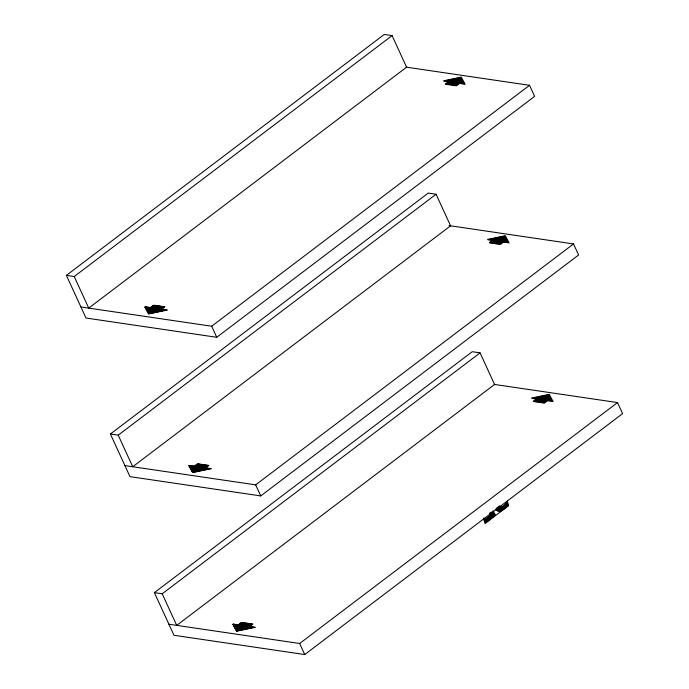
<?xml version="1.0" encoding="UTF-8"?>
<svg xmlns="http://www.w3.org/2000/svg" width="689" height="689" viewBox="0 0 689 689"><rect width="100%" height="100%" fill="white"/><g stroke="black" fill="none" stroke-linecap="round" stroke-linejoin="round"><path stroke-width="1.03" d="M66.402 275.376L384.264 34.45L392.084 35.604L406.588 67.186L88.735 308.112L74.231 276.53L66.402 275.376L85.987 318.017L216.751 337.291L534.612 96.365L529.531 85.307L406.209 67.134M74.231 276.53L392.084 35.604M80.914 306.958L211.678 326.233L529.531 85.307M110.395 434.01L428.257 193.084L436.077 194.238L450.58 225.82L132.727 466.746L118.224 435.155L110.395 434.01L129.98 476.65L260.743 495.916L578.605 254.99L573.524 243.94L449.133 225.604M118.224 435.155L436.077 194.238M124.907 465.592L255.671 484.867L573.524 243.94M154.388 592.635L472.249 351.709L480.069 352.863L494.573 384.453L176.72 625.379L162.216 593.789L154.388 592.635L173.972 635.275L304.736 654.55L622.598 413.624L617.516 402.565L494.194 384.393M162.216 593.789L480.069 352.863M168.891 624.225L299.663 643.492L617.516 402.565M144.836 306.906L145.465 306.777M144.966 307.148L146.223 306.881M153.104 305.434L154.267 305.193M145.095 307.389L146.981 306.993M152.613 305.813L155.025 305.305M145.233 307.638L147.739 307.105M152.114 306.192L155.783 305.416M145.362 307.88L148.497 307.216M151.623 306.562L156.541 305.528M145.491 308.121L149.246 307.328M151.132 306.941L157.299 305.64M145.629 308.362L150.004 307.44M150.633 307.311L158.057 305.752M145.758 308.603L158.815 305.864M145.887 308.853L159.572 305.976M146.016 309.094L160.33 306.088M146.154 309.335L161.088 306.2M146.283 309.576L161.846 306.312M146.412 309.826L162.604 306.424M146.55 310.067L163.362 306.536M146.679 310.308L164.12 306.648M146.809 310.55L164.878 306.76M146.938 310.799L164.473 307.113M147.076 311.04L163.982 307.483M147.205 311.282L163.482 307.862M147.334 311.523L162.992 308.241M147.472 311.772L162.492 308.612M147.601 312.014L162.001 308.991M147.73 312.255L162.13 309.232M147.859 312.496L162.888 309.344M147.997 312.746L163.646 309.456M148.126 312.987L164.404 309.568M148.256 313.228L165.162 309.68M148.393 313.469L165.92 309.792M148.523 313.719L166.678 309.904M148.652 313.96L167.436 310.016M188.829 465.531L189.458 465.402M188.958 465.781L190.216 465.514M197.097 464.067L198.26 463.826M189.087 466.022L190.965 465.626M196.606 464.446L199.018 463.938M189.225 466.264L191.723 465.738M196.107 464.817L199.776 464.05M189.354 466.505L192.481 465.85M195.616 465.196L200.533 464.162M189.484 466.754L193.239 465.962M195.125 465.566L201.291 464.274M189.621 466.996L193.997 466.074M194.625 465.945L202.049 464.386M189.751 467.237L202.807 464.498M189.88 467.478L203.565 464.61M190.009 467.728L204.323 464.713M190.147 467.969L205.081 464.825M190.276 468.21L205.839 464.937M190.405 468.451L206.597 465.049M190.543 468.701L207.355 465.161M190.672 468.942L208.112 465.273M190.801 469.183L208.87 465.385M190.931 469.424L208.466 465.747M191.068 469.674L207.966 466.117M191.197 469.915L207.475 466.496M191.327 470.156L206.984 466.866M191.464 470.398L206.485 467.245M191.594 470.647L205.994 467.616M191.723 470.888L206.123 467.857M191.852 471.13L206.881 467.969M191.99 471.371L207.639 468.081M192.119 471.612L208.397 468.193M192.248 471.862L209.155 468.305M192.386 472.103L209.912 468.417M192.515 472.344L210.67 468.529M192.644 472.585L211.428 468.641M232.822 624.165L233.442 624.036M232.951 624.406L234.2 624.148M241.09 622.701L242.252 622.451M233.08 624.656L234.958 624.26M240.599 623.071L243.01 622.563M233.218 624.897L235.716 624.372M240.099 623.45L243.768 622.675M233.347 625.138L236.473 624.484M239.608 623.821L244.526 622.787M233.476 625.379L237.231 624.596M239.109 624.2L245.284 622.899M233.605 625.629L237.989 624.708M238.618 624.57L246.042 623.011M233.743 625.87L246.8 623.123M233.872 626.112L247.558 623.235M234.002 626.353L248.316 623.347M234.139 626.602L249.073 623.459M234.269 626.844L249.831 623.571M234.398 627.085L250.589 623.683M234.527 627.326L251.347 623.795M234.665 627.567L252.105 623.907M234.794 627.817L252.863 624.019M234.923 628.058L252.458 624.372M235.061 628.299L251.959 624.751M235.19 628.54L251.468 625.121M235.319 628.79L250.977 625.5M235.457 629.031L250.477 625.87M235.586 629.272L249.986 626.249M235.716 629.513L250.116 626.49M235.845 629.763L250.874 626.602M235.982 630.004L251.631 626.714M236.112 630.246L252.389 626.826M236.241 630.487L253.147 626.938M236.379 630.736L253.905 627.05M236.508 630.978L254.663 627.162M236.637 631.219L255.421 627.274M506.759 502.117L508.327 504.951M506.286 502.755L507.819 505.528M505.804 503.401L507.302 506.105M505.321 504.038L506.785 506.682M504.779 504.563L506.26 507.233M504.227 505.08L505.692 507.724M503.685 505.597L505.132 508.215M503.065 505.993L504.563 508.697M502.445 506.389L503.995 509.188M501.764 506.656L503.392 509.602M501.015 506.811L502.789 510.015M499.603 505.778L502.16 510.394M499.077 506.32L501.506 510.721M498.242 506.337L500.834 511.014M498.199 507.75L500.119 511.229M497.389 507.802L499.353 511.359M496.58 507.853L498.535 511.393M492.979 510.687L495.477 515.2M493.005 511.944L495.003 515.561M492.411 512.392L494.418 516.009M491.326 511.936L493.832 516.457M490.74 512.383L493.238 516.896M490.155 512.831L492.652 517.344M489.56 513.271L492.067 517.792M489.982 515.536L491.472 518.24M489.397 515.983L490.887 518.679M488.802 516.431L490.301 519.127M488.217 516.879L489.715 519.575M487.631 517.318L489.121 520.023M487.037 517.766L488.535 520.462M486.451 518.214L487.95 520.91M485.866 518.662L487.356 521.358M485.28 519.101L486.77 521.806M484.686 519.549L486.184 522.253M484.1 519.997L485.599 522.693M496.304 508.861L497.579 511.169M495.692 509.059L496.459 510.446M461.208 77.047L465.161 84.342M460.588 77.177L464.403 84.23M459.959 77.314L463.645 84.118M459.33 77.444L462.887 84.006M458.702 77.573L462.13 83.894M458.082 77.702L461.372 83.791M457.453 77.84L460.614 83.679M456.824 77.969L459.856 83.567M456.204 78.098L459.227 83.696M455.575 78.236L458.736 84.067M454.947 78.365L458.237 84.446M454.327 78.494L457.746 84.816M453.698 78.624L457.255 85.195M453.069 78.761L456.755 85.565M452.449 78.89L456.247 85.91M451.82 79.02L455.489 85.798M451.192 79.157L454.731 85.686M450.563 79.287L453.973 85.574M449.943 79.416L453.216 85.462M449.314 79.545L452.458 85.35M448.685 79.683L451.7 85.238M448.065 79.812L450.942 85.126M447.437 79.941L450.184 85.014M446.808 80.07L447.729 81.776M447.867 82.017L449.426 84.902M446.188 80.208L446.972 81.664M447.368 82.396L448.668 84.79M445.559 80.337L446.214 81.552M446.877 82.766L447.91 84.678M444.93 80.467L445.456 81.44M446.377 83.145L447.152 84.566M444.302 80.604L444.698 81.328M445.886 83.515L446.394 84.454M443.682 80.734L443.94 81.216M445.387 83.894L445.637 84.342M505.201 235.681L509.154 242.976M504.572 235.81L508.396 242.864M503.952 235.939L507.638 242.752M503.323 236.077L506.88 242.64M502.694 236.206L506.122 242.528M502.074 236.336L505.364 242.416M501.446 236.465L504.606 242.304M500.817 236.603L503.848 242.192M500.197 236.732L503.22 242.33M499.568 236.861L502.729 242.7M498.939 236.999L502.229 243.079M498.319 237.128L501.738 243.45M497.691 237.257L501.248 243.828M497.062 237.386L500.748 244.199M496.433 237.524L500.24 244.543M495.813 237.653L499.482 244.431M495.184 237.783L498.724 244.319M494.556 237.912L497.966 244.207M493.935 238.049L497.208 244.095M493.307 238.179L496.45 243.984M492.678 238.308L495.692 243.872M492.058 238.446L494.935 243.76M491.429 238.575L494.177 243.648M490.801 238.704L491.722 240.409M491.851 240.65L493.419 243.536M490.172 238.833L490.964 240.297M491.36 241.029L492.661 243.424M489.552 238.971L490.206 240.185M490.869 241.4L491.903 243.312M488.923 239.1L489.448 240.073M490.37 241.779L491.145 243.2M488.294 239.229L488.69 239.961M489.879 242.149L490.387 243.088M487.674 239.359L487.933 239.85M489.379 242.528L489.629 242.976M549.193 394.306L553.146 401.609M548.565 394.444L552.389 401.498M547.944 394.573L551.631 401.386M547.316 394.702L550.873 401.274M546.687 394.84L550.115 401.162M546.067 394.969L549.357 401.05M545.438 395.098L548.599 400.938M544.81 395.228L547.841 400.826M544.189 395.365L547.212 400.955M543.561 395.495L546.721 401.334M542.932 395.624L546.222 401.704M542.303 395.753L545.731 402.083M541.683 395.891L545.24 402.454M541.054 396.02L544.741 402.832M540.426 396.149L544.232 403.168M539.806 396.287L543.475 403.056M539.177 396.416L542.717 402.944M538.548 396.545L541.959 402.832M537.928 396.675L541.201 402.721M537.299 396.812L540.443 402.609M536.671 396.942L539.685 402.497M536.051 397.071L538.927 402.385M535.422 397.2L538.169 402.273M534.793 397.338L535.715 399.034M535.844 399.284L537.411 402.169M534.164 397.467L534.957 398.922M535.353 399.654L536.653 402.057M533.544 397.596L534.199 398.819M534.862 400.033L535.896 401.945M532.916 397.734L533.441 398.707M534.363 400.404L535.138 401.833M532.287 397.863L532.683 398.595M533.872 400.783L534.38 401.721M531.667 397.992L531.925 398.483M533.372 401.153L533.622 401.609M211.678 326.233L216.751 337.291M255.671 484.867L260.743 495.916M299.663 643.492L304.736 654.55M507.233 500.989L508.551 505.743L485.082 523.528L483.54 517.982"/></g></svg>
